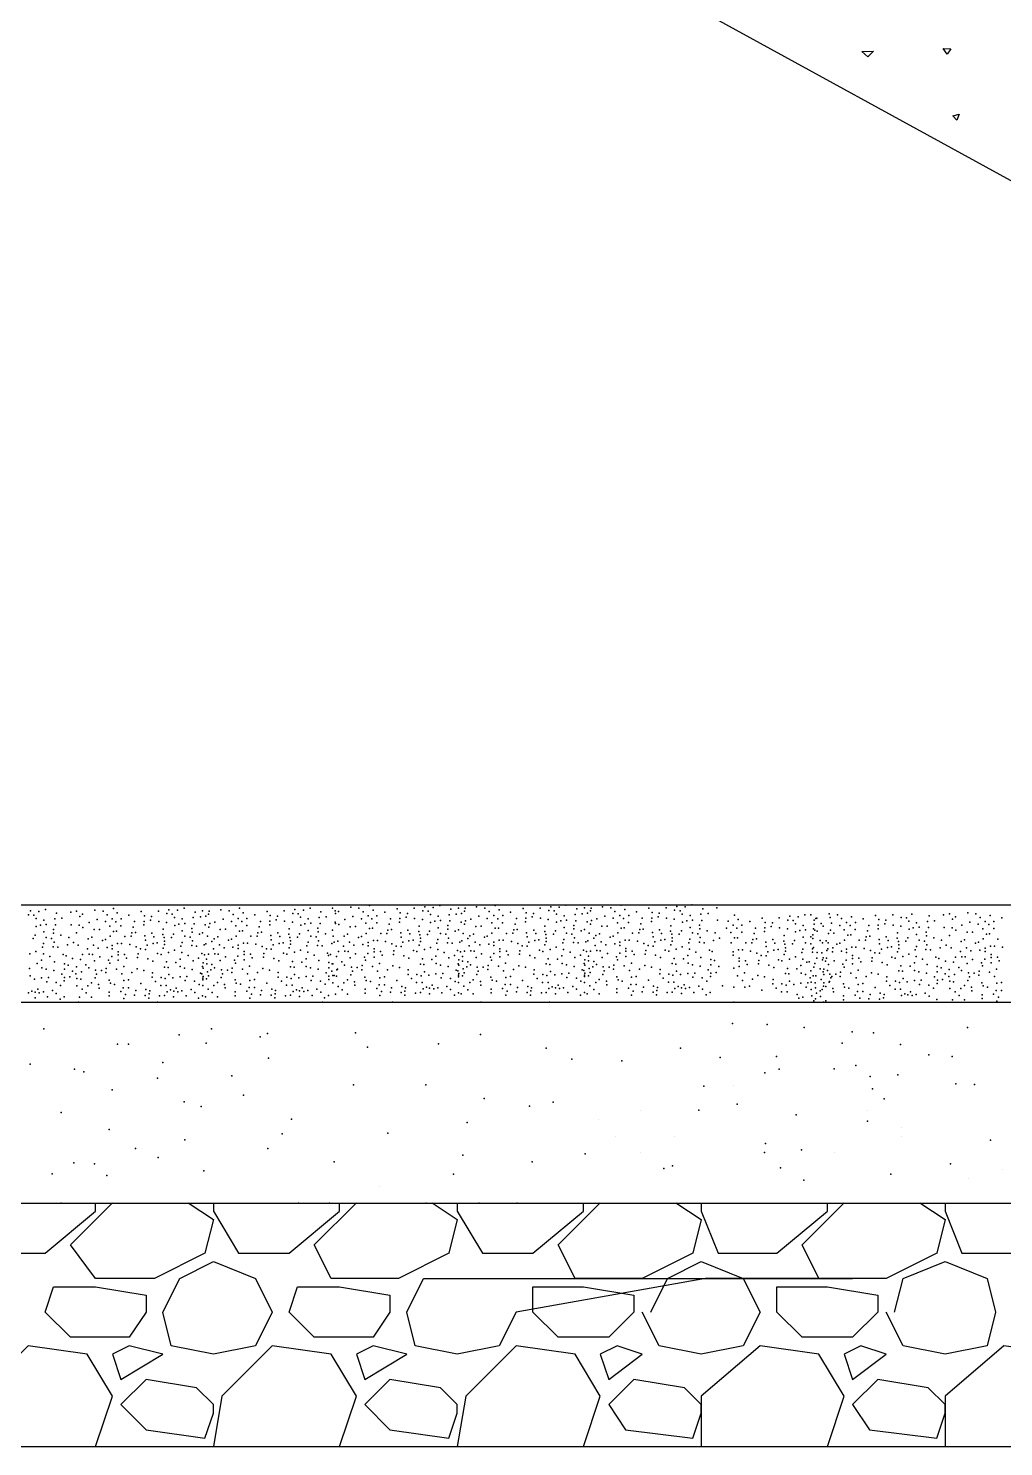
# Model space of a CAD drawing. Header units: inches. Extents: x 140261 to 278399, y 61833 to 125561.
# Drawn here: x 141363.8 to 141403.9, y 63414.9 to 63473.2 of the extents above; entities that cross this region are included whole.
import ezdxf

# ---------------------------------------------------------------- set-up
doc = ezdxf.new("R2010")
doc.units = ezdxf.units.IN
doc.layers.add('PDF_0', color=7, linetype='Continuous')

msp = doc.modelspace()

# ---------------------------------------------------------------- linework, layer by layer
for p, q in [((141344.801, 63499.531), (141458.432, 63437.195)), ((141398.037, 63472.261), (141398.524, 63472.284)), ((141398.524, 63472.284), (141398.28, 63472.048)), ((141401.382, 63472.387), (141401.702, 63472.379)), ((141401.542, 63472.159), (141401.382, 63472.387)), ((141401.702, 63472.379), (141401.542, 63472.159)), ((141398.28, 63472.048), (141398.037, 63472.261)), ((141401.784, 63469.629), (141402.035, 63469.697)), ((141401.936, 63469.438), (141401.784, 63469.629)), ((141402.035, 63469.697), (141401.936, 63469.438)), ((141338.56, 63437.195), (141582.604, 63437.195)), ((141338.56, 63437.195), (141582.604, 63437.195)), ((141338.56, 63433.195), (141458.582, 63433.195)), ((141338.56, 63424.93), (141458.582, 63424.93)), ((141338.56, 63414.93), (141458.582, 63414.93))]:
    msp.add_line(p, q)
for p in [(141363.793, 63436.789), (141363.875, 63436.945), (141364.013, 63436.771), (141364.223, 63436.927), (141364.498, 63437.009), (141364.946, 63436.853), (141365.532, 63436.89), (141365.532, 63436.89), (141365.775, 63436.935), (141365.903, 63436.716), (141366.022, 63436.808), (141366.523, 63436.981), (141366.861, 63436.935), (141366.861, 63436.935), (141367.033, 63436.79), (141367.033, 63436.79), (141367.29, 63437.045), (141367.445, 63436.862), (141367.92, 63436.771), (141368.43, 63436.917), (141368.43, 63436.917), (141368.558, 63436.744), (141368.558, 63436.744), (141368.854, 63436.717), (141369.133, 63436.935), (141369.486, 63436.836), (141369.568, 63436.991), (141369.705, 63436.818), (141369.916, 63436.973), (141370.19, 63437.055), (141370.639, 63436.9), (141370.949, 63436.945), (141371.077, 63436.726), (141371.196, 63436.817), (141371.224, 63436.937), (141371.224, 63436.937), (141371.698, 63436.99), (141372.035, 63436.945), (141372.035, 63436.945), (141372.207, 63436.8), (141372.207, 63436.8), (141372.464, 63437.054), (141372.619, 63436.872), (141373.094, 63436.78), (141373.605, 63436.926), (141373.605, 63436.926), (141373.732, 63436.753), (141373.732, 63436.753), (141374.028, 63436.726), (141374.307, 63436.945), (141374.66, 63436.845), (141374.742, 63437.001), (141374.88, 63436.827), (141375.09, 63436.982), (141375.365, 63437.065), (141375.813, 63436.909), (141376.033, 63436.708), (141376.288, 63437.054), (141376.399, 63436.946), (141376.399, 63436.946), (141376.416, 63436.835), (141376.535, 63436.927), (141377.037, 63437.1), (141377.128, 63436.717), (141377.374, 63437.054), (141377.374, 63437.054), (141377.546, 63436.909), (141377.546, 63436.909), (141377.748, 63436.745), (141377.803, 63437.164), (141377.958, 63436.981), (141378.113, 63436.744), (141378.113, 63436.744), (141378.433, 63436.89), (141378.944, 63437.036), (141378.944, 63437.036), (141379.071, 63436.863), (141379.071, 63436.863), (141379.367, 63436.836), (141379.646, 63437.054), (141379.999, 63436.955), (141380.081, 63437.111), (141380.219, 63436.937), (141380.312, 63436.799), (141380.312, 63436.799), (141380.312, 63436.799), (141380.429, 63437.092), (141380.63, 63436.736), (141380.704, 63437.175), (141381.079, 63436.791), (141381.152, 63437.019), (141381.371, 63436.818), (141381.463, 63437.064), (141381.59, 63436.845), (141381.709, 63436.936), (141381.738, 63437.056), (141381.738, 63437.056), (141382.211, 63437.109), (141382.302, 63436.726), (141382.548, 63437.064), (141382.548, 63437.064), (141382.72, 63436.919), (141382.72, 63436.919), (141382.922, 63436.754), (141382.977, 63437.173), (141383.132, 63436.991), (141383.288, 63436.754), (141383.288, 63436.754), (141383.607, 63436.899), (141384.118, 63437.045), (141384.118, 63437.045), (141384.246, 63436.872), (141384.246, 63436.872), (141384.542, 63436.845), (141384.82, 63437.064), (141385.173, 63436.964), (141385.255, 63437.12), (141385.393, 63436.946), (141385.487, 63436.808), (141385.487, 63436.808), (141385.487, 63436.808), (141385.603, 63437.102), (141385.805, 63436.745), (141385.878, 63437.184), (141386.253, 63436.8), (141386.326, 63437.028), (141386.546, 63436.827), (141386.637, 63437.073), (141386.764, 63436.854), (141386.883, 63436.945), (141386.912, 63437.065), (141386.912, 63437.065), (141387.385, 63437.118), (141387.476, 63436.735), (141387.722, 63437.073), (141387.722, 63437.073), (141387.895, 63436.928), (141387.895, 63436.928), (141388.096, 63436.763), (141388.151, 63437.182), (141388.306, 63437), (141388.462, 63436.763), (141388.462, 63436.763), (141388.781, 63436.909), (141389.292, 63437.055), (141389.292, 63437.055), (141389.42, 63436.881), (141389.42, 63436.881), (141389.666, 63436.708), (141389.716, 63436.855), (141389.995, 63437.073), (141390.347, 63436.974), (141390.43, 63437.129), (141390.567, 63436.955), (141390.661, 63436.818), (141390.661, 63436.818), (141390.661, 63436.818), (141390.777, 63437.111), (141390.979, 63436.754), (141391.052, 63437.193), (141391.427, 63436.809), (141391.5, 63437.038), (141391.72, 63436.836), (141392.086, 63437.074), (141392.086, 63437.074), (141392.801, 63436.778), (141395.079, 63436.725), (141395.427, 63436.707), (141395.701, 63436.789), (141395.948, 63436.779), (141396.696, 63436.824), (141397.034, 63436.779), (141397.034, 63436.779), (141398.603, 63436.761), (141398.603, 63436.761), (141399.306, 63436.779), (141400.088, 63436.817), (141400.811, 63436.744), (141401.397, 63436.78), (141401.397, 63436.78), (141401.641, 63436.825), (141402.389, 63436.871), (141402.726, 63436.825), (141402.726, 63436.825), (141403.31, 63436.752), (141364.106, 63436.633), (141364.106, 63436.633), (141364.106, 63436.633), (141364.113, 63436.305), (141364.287, 63436.36), (141364.424, 63436.57), (141364.525, 63436.387), (141364.818, 63436.177), (141364.873, 63436.625), (141364.909, 63436.369), (141365.166, 63436.652), (141365.55, 63436.378), (141365.885, 63436.361), (141366.031, 63436.27), (141366.284, 63436.477), (141366.284, 63436.477), (141366.496, 63436.178), (141366.615, 63436.598), (141366.715, 63436.187), (141366.96, 63436.507), (141367.144, 63436.324), (141367.144, 63436.324), (141367.234, 63436.626), (141367.39, 63436.497), (141367.591, 63436.333), (141367.591, 63436.333), (141367.6, 63436.625), (141367.6, 63436.625), (141368.102, 63436.279), (141368.157, 63436.507), (141368.534, 63436.37), (141368.543, 63436.516), (141368.805, 63436.57), (141369.147, 63436.516), (141369.33, 63436.196), (141369.467, 63436.47), (141369.799, 63436.68), (141369.799, 63436.68), (141369.799, 63436.68), (141369.806, 63436.351), (141369.98, 63436.406), (141370.117, 63436.617), (141370.117, 63436.132), (141370.218, 63436.434), (141370.511, 63436.223), (141370.566, 63436.671), (141370.602, 63436.415), (141370.858, 63436.699), (141371.059, 63436.37), (141371.205, 63436.279), (141371.243, 63436.424), (141371.458, 63436.486), (141371.458, 63436.486), (141371.67, 63436.188), (141371.789, 63436.607), (141371.889, 63436.197), (141372.134, 63436.516), (141372.318, 63436.334), (141372.318, 63436.334), (141372.409, 63436.635), (141372.564, 63436.507), (141372.765, 63436.343), (141372.765, 63436.343), (141372.774, 63436.634), (141372.774, 63436.634), (141373.276, 63436.288), (141373.331, 63436.516), (141373.708, 63436.379), (141373.717, 63436.525), (141373.979, 63436.58), (141374.321, 63436.525), (141374.504, 63436.205), (141374.642, 63436.479), (141374.973, 63436.689), (141374.973, 63436.689), (141374.973, 63436.689), (141374.98, 63436.361), (141375.154, 63436.415), (141375.291, 63436.626), (141375.291, 63436.141), (141375.392, 63436.443), (141375.685, 63436.233), (141375.74, 63436.681), (141375.776, 63436.425), (141376.288, 63436.161), (141376.398, 63436.48), (141376.417, 63436.434), (141376.544, 63436.389), (141376.797, 63436.596), (141376.797, 63436.596), (141377.009, 63436.298), (141377.228, 63436.307), (141377.473, 63436.626), (141377.657, 63436.443), (141377.657, 63436.443), (141377.803, 63436.224), (141377.903, 63436.617), (141377.931, 63436.233), (141377.931, 63436.233), (141378.104, 63436.453), (141378.104, 63436.453), (141378.562, 63436.159), (141378.615, 63436.398), (141378.67, 63436.626), (141378.706, 63436.179), (141379.047, 63436.489), (141379.056, 63436.635), (141379.318, 63436.69), (141379.382, 63436.152), (141379.66, 63436.635), (141379.843, 63436.315), (141379.981, 63436.589), (141380.319, 63436.47), (141380.493, 63436.525), (141380.63, 63436.251), (141380.731, 63436.553), (141381.024, 63436.342), (141381.033, 63436.196), (141381.115, 63436.534), (141381.463, 63436.17), (141381.572, 63436.489), (141381.718, 63436.398), (141381.756, 63436.544), (141381.971, 63436.605), (141381.971, 63436.605), (141382.183, 63436.307), (141382.402, 63436.316), (141382.647, 63436.635), (141382.831, 63436.453), (141382.831, 63436.453), (141382.977, 63436.233), (141383.078, 63436.626), (141383.105, 63436.242), (141383.105, 63436.242), (141383.278, 63436.462), (141383.278, 63436.462), (141383.736, 63436.169), (141383.789, 63436.407), (141383.844, 63436.635), (141383.881, 63436.188), (141384.221, 63436.498), (141384.23, 63436.644), (141384.492, 63436.699), (141384.556, 63436.161), (141384.834, 63436.644), (141385.018, 63436.324), (141385.155, 63436.599), (141385.493, 63436.48), (141385.667, 63436.535), (141385.805, 63436.26), (141385.905, 63436.562), (141386.198, 63436.352), (141386.207, 63436.205), (141386.29, 63436.544), (141386.637, 63436.179), (141386.746, 63436.498), (141386.892, 63436.407), (141386.93, 63436.553), (141387.145, 63436.615), (141387.145, 63436.615), (141387.357, 63436.316), (141387.577, 63436.325), (141387.821, 63436.644), (141388.005, 63436.462), (141388.005, 63436.462), (141388.151, 63436.242), (141388.252, 63436.635), (141388.279, 63436.251), (141388.279, 63436.251), (141388.453, 63436.471), (141388.453, 63436.471), (141388.91, 63436.178), (141388.963, 63436.416), (141389.018, 63436.644), (141389.055, 63436.197), (141389.396, 63436.507), (141389.405, 63436.654), (141389.73, 63436.17), (141390.009, 63436.654), (141390.192, 63436.333), (141390.329, 63436.608), (141390.622, 63436.132), (141390.668, 63436.489), (141390.841, 63436.544), (141390.979, 63436.269), (141391.079, 63436.571), (141391.372, 63436.361), (141391.381, 63436.215), (141391.464, 63436.553), (141391.683, 63436.132), (141392.104, 63436.562), (141392.471, 63436.241), (141392.544, 63436.524), (141392.544, 63436.524), (141392.745, 63436.359), (141392.901, 63436.231), (141392.956, 63436.596), (141393.111, 63436.359), (141393.111, 63436.359), (141393.43, 63436.505), (141393.668, 63436.24), (141393.941, 63436.651), (141393.941, 63436.651), (141394.054, 63436.25), (141394.069, 63436.477), (141394.069, 63436.477), (141394.315, 63436.304), (141394.365, 63436.451), (141394.644, 63436.669), (141394.658, 63436.25), (141394.978, 63436.204), (141394.997, 63436.57), (141395.216, 63436.551), (141395.31, 63436.414), (141395.31, 63436.414), (141395.31, 63436.414), (141395.491, 63436.14), (141395.628, 63436.35), (141395.729, 63436.167), (141396.057, 63436.204), (141396.075, 63436.56), (141396.076, 63436.405), (141396.113, 63436.149), (141396.15, 63436.634), (141396.194, 63436.651), (141396.369, 63436.433), (141396.456, 63436.321), (141396.456, 63436.321), (141396.735, 63436.67), (141396.735, 63436.67), (141396.754, 63436.158), (141396.787, 63436.441), (141397.133, 63436.35), (141397.206, 63436.634), (141397.206, 63436.634), (141397.316, 63436.168), (141397.316, 63436.168), (141397.407, 63436.469), (141397.563, 63436.341), (141397.618, 63436.706), (141397.764, 63436.177), (141397.764, 63436.177), (141397.773, 63436.469), (141397.773, 63436.469), (141398.092, 63436.615), (141398.329, 63436.35), (141398.707, 63436.213), (141398.716, 63436.36), (141398.731, 63436.587), (141398.731, 63436.587), (141398.977, 63436.414), (141399.027, 63436.561), (141399.32, 63436.36), (141399.64, 63436.314), (141399.658, 63436.68), (141399.878, 63436.661), (141399.972, 63436.524), (141399.972, 63436.524), (141399.972, 63436.524), (141399.979, 63436.195), (141400.152, 63436.25), (141400.29, 63436.46), (141400.39, 63436.277), (141400.738, 63436.515), (141400.775, 63436.259), (141401.031, 63436.542), (141401.415, 63436.268), (141401.75, 63436.251), (141401.768, 63436.607), (141401.887, 63436.698), (141401.896, 63436.16), (141402.149, 63436.367), (141402.149, 63436.367), (141402.48, 63436.488), (141402.825, 63436.397), (141402.899, 63436.68), (141402.899, 63436.68), (141403.009, 63436.214), (141403.009, 63436.214), (141403.1, 63436.516), (141403.256, 63436.388), (141403.456, 63436.224), (141403.456, 63436.224), (141403.466, 63436.515), (141403.466, 63436.515), (141403.785, 63436.661), (141363.985, 63435.811), (141364.067, 63435.948), (141364.415, 63435.601), (141364.424, 63436.085), (141364.525, 63435.857), (141364.744, 63435.819), (141364.744, 63435.819), (141364.827, 63436.03), (141364.845, 63435.665), (141365.129, 63435.948), (141365.394, 63435.546), (141365.394, 63435.546), (141365.453, 63435.856), (141365.641, 63435.646), (141365.775, 63436.042), (141366.25, 63435.795), (141366.25, 63435.795), (141366.25, 63435.795), (141366.396, 63435.868), (141366.842, 63435.733), (141366.842, 63435.733), (141366.842, 63435.733), (141366.961, 63435.777), (141367.153, 63435.905), (141367.153, 63435.905), (141367.289, 63436.104), (141367.418, 63436.114), (141367.418, 63436.114), (141367.454, 63435.613), (141367.454, 63435.613), (141367.618, 63435.613), (141367.755, 63435.896), (141367.957, 63435.565), (141368.012, 63435.903), (141368.012, 63435.903), (141368.049, 63436.04), (141368.193, 63436.06), (141368.576, 63435.923), (141368.576, 63435.923), (141368.576, 63435.923), (141368.598, 63435.748), (141368.868, 63436.032), (141368.918, 63435.601), (141368.918, 63435.601), (141368.951, 63435.887), (141368.951, 63435.887), (141368.951, 63435.887), (141369.083, 63435.629), (141369.321, 63435.976), (141369.367, 63435.848), (141369.385, 63435.702), (141369.385, 63435.565), (141369.678, 63435.857), (141369.76, 63435.995), (141370.108, 63435.647), (141370.218, 63435.903), (141370.436, 63435.866), (141370.436, 63435.866), (141370.52, 63436.077), (141370.538, 63435.711), (141370.822, 63435.995), (141370.949, 63436.051), (141371.013, 63435.549), (141371.087, 63435.592), (141371.087, 63435.592), (141371.146, 63435.903), (141371.334, 63435.693), (141371.424, 63435.805), (141371.424, 63435.805), (141371.424, 63435.805), (141371.57, 63435.878), (141371.643, 63435.549), (141371.643, 63435.549), (141372.016, 63435.742), (141372.016, 63435.742), (141372.016, 63435.742), (141372.135, 63435.786), (141372.327, 63435.914), (141372.327, 63435.914), (141372.464, 63436.114), (141372.592, 63436.123), (141372.592, 63436.123), (141372.628, 63435.622), (141372.628, 63435.622), (141372.792, 63435.622), (141372.93, 63435.905), (141373.132, 63435.574), (141373.187, 63435.912), (141373.187, 63435.912), (141373.223, 63436.05), (141373.367, 63436.069), (141373.751, 63435.932), (141373.751, 63435.932), (141373.751, 63435.932), (141373.772, 63435.757), (141373.845, 63435.547), (141374.043, 63436.042), (141374.093, 63435.611), (141374.093, 63435.611), (141374.125, 63435.896), (141374.125, 63435.896), (141374.125, 63435.896), (141374.257, 63435.638), (141374.495, 63435.986), (141374.541, 63435.858), (141374.559, 63435.711), (141374.559, 63435.574), (141374.852, 63435.867), (141374.934, 63436.004), (141375.282, 63435.656), (141375.392, 63435.912), (141375.611, 63435.875), (141375.611, 63435.875), (141375.694, 63436.086), (141375.712, 63435.72), (141375.996, 63436.004), (141376.261, 63435.602), (141376.261, 63435.602), (141376.32, 63435.912), (141376.352, 63435.659), (141376.508, 63435.702), (141376.763, 63435.915), (141376.763, 63435.915), (141376.763, 63435.915), (141376.909, 63435.988), (141376.982, 63435.659), (141376.982, 63435.659), (141377.355, 63435.852), (141377.355, 63435.852), (141377.355, 63435.852), (141377.474, 63435.896), (141377.538, 63435.568), (141377.666, 63436.024), (141377.666, 63436.024), (141377.748, 63435.65), (141377.967, 63435.732), (141377.967, 63435.732), (141378.131, 63435.732), (141378.269, 63436.015), (141378.471, 63435.684), (141378.526, 63436.022), (141378.526, 63436.022), (141378.732, 63435.592), (141378.732, 63435.592), (141378.732, 63435.592), (141379.09, 63436.042), (141379.09, 63436.042), (141379.09, 63436.042), (141379.111, 63435.867), (141379.184, 63435.656), (141379.431, 63435.721), (141379.431, 63435.721), (141379.464, 63436.006), (141379.464, 63436.006), (141379.464, 63436.006), (141379.596, 63435.748), (141379.834, 63436.095), (141379.88, 63435.967), (141379.898, 63435.821), (141379.898, 63435.684), (141380.191, 63435.977), (141380.273, 63436.114), (141380.575, 63435.62), (141380.621, 63435.766), (141380.731, 63436.022), (141380.95, 63435.985), (141380.95, 63435.985), (141381.015, 63435.638), (141381.051, 63435.83), (141381.207, 63435.62), (141381.335, 63436.114), (141381.526, 63435.669), (141381.6, 63435.711), (141381.6, 63435.711), (141381.659, 63436.022), (141381.847, 63435.812), (141381.937, 63435.924), (141381.937, 63435.924), (141381.937, 63435.924), (141382.083, 63435.997), (141382.156, 63435.669), (141382.156, 63435.669), (141382.345, 63435.547), (141382.529, 63435.861), (141382.529, 63435.861), (141382.529, 63435.861), (141382.649, 63435.906), (141382.713, 63435.577), (141382.84, 63436.033), (141382.84, 63436.033), (141382.923, 63435.659), (141383.141, 63435.741), (141383.141, 63435.741), (141383.306, 63435.741), (141383.443, 63436.024), (141383.645, 63435.693), (141383.7, 63436.032), (141383.7, 63436.032), (141383.906, 63435.601), (141383.906, 63435.601), (141383.906, 63435.601), (141384.264, 63436.051), (141384.264, 63436.051), (141384.264, 63436.051), (141384.285, 63435.876), (141384.359, 63435.666), (141384.606, 63435.73), (141384.606, 63435.73), (141384.638, 63436.015), (141384.638, 63436.015), (141384.638, 63436.015), (141384.77, 63435.757), (141385.008, 63436.105), (141385.018, 63435.547), (141385.054, 63435.977), (141385.072, 63435.83), (141385.072, 63435.693), (141385.365, 63435.986), (141385.448, 63436.123), (141385.75, 63435.629), (141385.795, 63435.776), (141385.905, 63436.032), (141386.124, 63435.994), (141386.124, 63435.994), (141386.189, 63435.647), (141386.225, 63435.84), (141386.381, 63435.629), (141386.509, 63436.123), (141386.7, 63435.678), (141386.775, 63435.721), (141386.775, 63435.721), (141386.833, 63436.031), (141387.022, 63435.821), (141387.111, 63435.933), (141387.111, 63435.933), (141387.111, 63435.933), (141387.257, 63436.006), (141387.33, 63435.678), (141387.33, 63435.678), (141387.519, 63435.556), (141387.703, 63435.871), (141387.703, 63435.871), (141387.703, 63435.871), (141387.823, 63435.915), (141387.887, 63435.587), (141388.014, 63436.042), (141388.014, 63436.042), (141388.097, 63435.669), (141388.316, 63435.751), (141388.316, 63435.751), (141388.48, 63435.751), (141388.617, 63436.033), (141388.819, 63435.702), (141388.874, 63436.041), (141388.874, 63436.041), (141389.08, 63435.61), (141389.08, 63435.61), (141389.08, 63435.61), (141389.438, 63436.061), (141389.438, 63436.061), (141389.438, 63436.061), (141389.459, 63435.885), (141389.533, 63435.675), (141389.78, 63435.739), (141389.78, 63435.739), (141389.812, 63436.024), (141389.812, 63436.024), (141389.812, 63436.024), (141389.945, 63435.767), (141390.182, 63436.114), (141390.192, 63435.556), (141390.228, 63435.986), (141390.247, 63435.84), (141390.247, 63435.702), (141390.539, 63435.995), (141390.924, 63435.638), (141390.969, 63435.785), (141391.079, 63436.041), (141391.298, 63436.003), (141391.298, 63436.003), (141391.363, 63435.657), (141391.4, 63435.849), (141391.555, 63435.638), (141391.949, 63435.73), (141391.949, 63435.73), (141392.007, 63436.041), (141392.196, 63435.83), (141392.655, 63436.058), (141392.655, 63436.058), (141392.664, 63435.639), (141392.664, 63435.639), (141392.8, 63435.838), (141392.928, 63435.847), (141392.928, 63435.847), (141393.102, 63436.067), (141393.102, 63436.067), (141393.266, 63435.63), (141393.523, 63435.637), (141393.523, 63435.637), (141393.56, 63435.774), (141393.613, 63436.012), (141393.704, 63435.794), (141394.045, 63436.103), (141394.087, 63435.657), (141394.087, 63435.657), (141394.087, 63435.657), (141394.379, 63435.766), (141394.461, 63435.62), (141394.461, 63435.62), (141394.461, 63435.62), (141394.832, 63435.71), (141394.841, 63435.93), (141394.877, 63435.582), (141395.189, 63435.591), (141395.271, 63435.728), (141395.317, 63436.085), (141395.628, 63435.866), (141395.729, 63435.637), (141395.947, 63435.599), (141395.947, 63435.599), (141395.948, 63435.885), (141396.022, 63435.957), (141396.031, 63435.811), (141396.203, 63436.113), (141396.333, 63435.728), (141396.422, 63435.639), (141396.422, 63435.639), (141396.422, 63435.639), (141396.568, 63435.712), (141396.657, 63435.637), (141396.669, 63436.022), (141396.888, 63436.031), (141397.014, 63435.577), (141397.014, 63435.577), (141397.014, 63435.577), (141397.134, 63435.621), (141397.326, 63435.748), (141397.326, 63435.748), (141397.462, 63435.948), (141397.59, 63435.957), (141397.59, 63435.957), (141397.928, 63435.739), (141398.185, 63435.747), (141398.185, 63435.747), (141398.221, 63435.884), (141398.275, 63436.122), (141398.366, 63435.903), (141398.749, 63435.767), (141398.749, 63435.767), (141398.749, 63435.767), (141398.771, 63435.591), (141399.041, 63435.876), (141399.123, 63435.73), (141399.123, 63435.73), (141399.123, 63435.73), (141399.493, 63435.82), (141399.503, 63436.039), (141399.539, 63435.692), (141399.558, 63435.546), (141399.851, 63435.701), (141399.933, 63435.838), (141400.29, 63435.975), (141400.39, 63435.747), (141400.609, 63435.709), (141400.609, 63435.709), (141400.683, 63436.067), (141400.692, 63435.921), (141400.711, 63435.555), (141400.994, 63435.838), (141401.318, 63435.747), (141401.641, 63435.932), (141402.115, 63435.686), (141402.115, 63435.686), (141402.115, 63435.686), (141402.261, 63435.759), (141402.361, 63436.069), (141402.58, 63436.078), (141402.707, 63435.623), (141402.707, 63435.623), (141402.707, 63435.623), (141402.827, 63435.667), (141403.018, 63435.795), (141403.018, 63435.795), (141403.155, 63435.995), (141403.283, 63436.004), (141403.283, 63436.004), (141403.621, 63435.786), (141363.857, 63435.189), (141364.104, 63435.281), (141364.104, 63435.281), (141364.369, 63435.454), (141364.406, 63435.189), (141364.669, 63435.073), (141364.809, 63435.473), (141365.001, 63435.454), (141365.219, 63435.152), (141365.339, 63435.098), (141365.611, 63434.993), (141365.839, 63435.54), (141366.022, 63435.157), (141366.222, 63435.385), (141366.284, 63435.175), (141366.284, 63435.175), (141366.42, 63435.162), (141366.469, 63435.54), (141366.469, 63435.54), (141366.658, 63435.419), (141366.724, 63435.057), (141366.724, 63435.057), (141367.025, 63435.449), (141367.226, 63435.075), (141367.235, 63435.531), (141367.235, 63435.394), (141367.481, 63435.267), (141367.481, 63435.148), (141367.746, 63435.157), (141367.819, 63435.011), (141368.219, 63435.473), (141368.219, 63435.473), (141368.219, 63435.473), (141368.278, 63435.034), (141368.296, 63435.181), (141368.397, 63435.382), (141368.598, 63435.364), (141368.671, 63435.537), (141368.704, 63434.984), (141368.704, 63434.984), (141369.101, 63435.199), (141369.242, 63435.157), (141369.242, 63435.157), (141369.242, 63435.157), (141369.33, 63435.419), (141369.55, 63435.236), (141369.797, 63435.327), (141369.797, 63435.327), (141370.026, 63434.97), (141370.062, 63435.501), (141370.099, 63435.236), (141370.362, 63435.12), (141370.501, 63435.519), (141370.694, 63435.501), (141370.785, 63435.002), (141370.912, 63435.198), (141371.032, 63435.144), (141371.196, 63435.166), (141371.396, 63435.394), (141371.458, 63435.184), (141371.458, 63435.184), (141371.594, 63435.172), (141371.832, 63435.428), (141371.898, 63435.066), (141371.898, 63435.066), (141372.199, 63435.458), (141372.4, 63435.084), (141372.409, 63435.54), (141372.409, 63435.403), (141372.656, 63435.276), (141372.656, 63435.157), (141372.92, 63435.166), (141372.993, 63435.021), (141373.393, 63435.482), (141373.393, 63435.482), (141373.393, 63435.482), (141373.452, 63435.044), (141373.47, 63435.19), (141373.571, 63435.391), (141373.772, 63435.373), (141373.878, 63434.993), (141373.878, 63434.993), (141374.275, 63435.208), (141374.416, 63435.166), (141374.416, 63435.166), (141374.416, 63435.166), (141374.504, 63435.428), (141374.724, 63435.245), (141374.971, 63435.336), (141374.971, 63435.336), (141375.2, 63434.98), (141375.236, 63435.51), (141375.273, 63435.245), (141375.536, 63435.129), (141375.676, 63435.528), (141375.868, 63435.51), (141376.086, 63435.208), (141376.124, 63435.112), (141376.206, 63435.153), (141376.452, 63435.067), (141376.535, 63435.276), (141376.735, 63435.504), (141376.797, 63435.294), (141376.797, 63435.294), (141376.933, 63435.282), (141377.016, 63435.016), (141377.171, 63435.538), (141377.237, 63435.176), (141377.237, 63435.176), (141377.602, 63435.039), (141377.739, 63435.194), (141377.748, 63435.513), (141377.995, 63435.386), (141377.995, 63435.267), (141377.995, 63435.048), (141378.259, 63435.276), (141378.332, 63435.13), (141378.791, 63435.154), (141378.809, 63435.3), (141378.91, 63435.501), (141379.111, 63435.483), (141379.217, 63435.103), (141379.217, 63435.103), (141379.422, 63435.007), (141379.614, 63435.318), (141379.755, 63435.276), (141379.755, 63435.276), (141379.755, 63435.276), (141379.843, 63435.538), (141379.981, 63434.971), (141380.063, 63435.355), (141380.31, 63435.446), (141380.31, 63435.446), (141380.539, 63435.09), (141380.612, 63435.355), (141380.875, 63435.239), (141381.07, 63435.016), (141381.07, 63435.016), (141381.298, 63435.121), (141381.425, 63435.317), (141381.545, 63435.263), (141381.627, 63435.076), (141381.709, 63435.286), (141381.91, 63435.514), (141381.971, 63435.303), (141381.971, 63435.303), (141382.107, 63435.291), (141382.19, 63435.026), (141382.411, 63435.185), (141382.411, 63435.185), (141382.776, 63435.048), (141382.913, 63435.203), (141382.923, 63435.523), (141383.169, 63435.395), (141383.169, 63435.276), (141383.169, 63435.058), (141383.433, 63435.286), (141383.506, 63435.14), (141383.965, 63435.163), (141383.983, 63435.309), (141384.084, 63435.51), (141384.285, 63435.492), (141384.392, 63435.112), (141384.392, 63435.112), (141384.597, 63435.017), (141384.789, 63435.327), (141384.929, 63435.285), (141384.929, 63435.285), (141384.929, 63435.285), (141385.155, 63434.98), (141385.237, 63435.364), (141385.484, 63435.456), (141385.484, 63435.456), (141385.539, 63434.962), (141385.713, 63435.099), (141385.786, 63435.364), (141386.049, 63435.248), (141386.244, 63435.026), (141386.244, 63435.026), (141386.473, 63435.131), (141386.599, 63435.327), (141386.72, 63435.273), (141386.801, 63435.085), (141386.883, 63435.295), (141387.084, 63435.523), (141387.145, 63435.313), (141387.145, 63435.313), (141387.281, 63435.3), (141387.364, 63435.035), (141387.586, 63435.195), (141387.586, 63435.195), (141387.951, 63435.058), (141388.088, 63435.213), (141388.097, 63435.532), (141388.343, 63435.404), (141388.343, 63435.286), (141388.343, 63435.067), (141388.608, 63435.295), (141388.681, 63435.149), (141389.139, 63435.172), (141389.158, 63435.318), (141389.258, 63435.52), (141389.459, 63435.501), (141389.566, 63435.122), (141389.566, 63435.122), (141389.771, 63435.026), (141389.963, 63435.337), (141390.103, 63435.294), (141390.103, 63435.294), (141390.103, 63435.294), (141390.329, 63434.989), (141390.411, 63435.373), (141390.658, 63435.465), (141390.658, 63435.465), (141390.713, 63434.971), (141390.887, 63435.108), (141390.96, 63435.373), (141391.223, 63435.257), (141391.418, 63435.035), (141391.418, 63435.035), (141391.773, 63435.336), (141391.894, 63435.282), (141392.746, 63435.265), (141392.746, 63435.128), (141392.965, 63435.347), (141392.965, 63435.347), (141392.992, 63435), (141393.129, 63435.347), (141393.468, 63435.299), (141393.73, 63435.206), (141393.73, 63435.206), (141393.73, 63435.206), (141393.907, 63435.116), (141394.109, 63435.481), (141394.109, 63435.097), (141394.182, 63435.271), (141394.429, 63435.335), (141394.429, 63435.335), (141394.594, 63435.363), (141394.841, 63435.152), (141394.896, 63435.436), (141394.896, 63435.299), (141395.061, 63434.969), (141395.308, 63435.061), (141395.308, 63435.061), (141395.573, 63435.235), (141395.61, 63434.969), (141395.619, 63435.381), (141396.012, 63435.384), (141396.012, 63435.253), (141396.049, 63435.445), (141396.194, 63435.001), (141396.205, 63435.235), (141396.395, 63435.229), (141396.456, 63435.019), (141396.456, 63435.019), (141396.593, 63435.006), (141396.598, 63435.326), (141396.598, 63435.326), (141396.641, 63435.384), (141396.641, 63435.384), (141396.831, 63435.262), (141396.845, 63435.427), (141397.198, 63435.293), (141397.408, 63435.375), (141397.408, 63435.238), (141397.627, 63435.457), (141397.627, 63435.457), (141397.654, 63435.11), (141397.654, 63434.992), (141397.791, 63435.457), (141397.919, 63435.001), (141398.13, 63435.408), (141398.392, 63435.316), (141398.392, 63435.316), (141398.392, 63435.316), (141398.469, 63435.024), (141398.569, 63435.226), (141398.771, 63435.207), (141398.844, 63435.381), (141399.091, 63435.445), (141399.091, 63435.445), (141399.256, 63435.472), (141399.274, 63435.043), (141399.414, 63435), (141399.414, 63435), (141399.414, 63435), (141399.503, 63435.262), (141399.558, 63435.408), (141399.722, 63435.079), (141399.969, 63435.171), (141399.969, 63435.171), (141400.235, 63435.344), (141400.271, 63435.079), (141400.281, 63435.491), (141400.534, 63434.963), (141400.674, 63435.363), (141400.866, 63435.344), (141401.084, 63435.042), (141401.205, 63434.988), (141401.26, 63435.436), (141401.26, 63435.436), (141401.507, 63435.536), (141401.704, 63435.43), (141401.887, 63435.047), (141402.088, 63435.275), (141402.149, 63435.065), (141402.149, 63435.065), (141402.285, 63435.053), (141402.334, 63435.43), (141402.334, 63435.43), (141402.523, 63435.309), (141402.891, 63435.339), (141403.091, 63434.965), (141403.101, 63435.421), (141403.101, 63435.284), (141403.319, 63435.503), (141403.319, 63435.503), (141403.347, 63435.157), (141403.347, 63435.038), (141403.484, 63435.503), (141403.611, 63435.047), (141403.823, 63435.455), (141363.839, 63434.576), (141364.159, 63434.787), (141364.333, 63434.924), (141364.342, 63434.613), (141364.52, 63434.551), (141364.835, 63434.493), (141364.835, 63434.493), (141364.864, 63434.851), (141364.864, 63434.851), (141365.274, 63434.768), (141365.274, 63434.548), (141365.429, 63434.722), (141365.602, 63434.476), (141365.766, 63434.647), (141365.939, 63434.947), (141365.976, 63434.437), (141366.158, 63434.729), (141366.272, 63434.604), (141366.502, 63434.897), (141366.551, 63434.51), (141366.794, 63434.503), (141366.98, 63434.409), (141366.991, 63434.58), (141367.089, 63434.92), (141367.134, 63434.797), (141367.418, 63434.546), (141367.481, 63434.929), (141367.71, 63434.665), (141368.038, 63434.409), (141368.257, 63434.564), (141368.531, 63434.501), (141368.887, 63434.4), (141368.909, 63434.888), (141369.385, 63434.641), (141369.467, 63434.852), (141369.531, 63434.623), (141369.852, 63434.833), (141370.035, 63434.659), (141370.212, 63434.597), (141370.527, 63434.54), (141370.527, 63434.54), (141370.556, 63434.897), (141370.556, 63434.897), (141370.858, 63434.394), (141370.94, 63434.656), (141370.967, 63434.814), (141370.967, 63434.595), (141371.114, 63434.957), (141371.122, 63434.768), (141371.15, 63434.446), (141371.295, 63434.523), (141371.333, 63434.738), (141371.446, 63434.613), (141371.677, 63434.907), (141371.725, 63434.519), (141371.968, 63434.513), (141372.154, 63434.419), (141372.165, 63434.589), (141372.263, 63434.929), (141372.308, 63434.806), (141372.592, 63434.555), (141372.656, 63434.938), (141372.884, 63434.674), (141373.212, 63434.419), (141373.431, 63434.574), (141373.705, 63434.51), (141374.061, 63434.41), (141374.083, 63434.897), (141374.559, 63434.65), (141374.642, 63434.861), (141374.706, 63434.632), (141375.026, 63434.843), (141375.209, 63434.669), (141375.387, 63434.607), (141375.702, 63434.549), (141375.702, 63434.549), (141375.731, 63434.907), (141375.731, 63434.907), (141376.033, 63434.404), (141376.141, 63434.823), (141376.141, 63434.604), (141376.261, 63434.474), (141376.279, 63434.766), (141376.296, 63434.778), (141376.469, 63434.532), (141376.489, 63434.556), (141376.672, 63434.848), (141376.785, 63434.723), (141377.064, 63434.629), (141377.106, 63434.467), (141377.307, 63434.622), (141377.493, 63434.529), (141377.504, 63434.699), (141377.647, 63434.916), (141377.931, 63434.665), (141378.141, 63434.474), (141378.223, 63434.784), (141378.551, 63434.529), (141378.77, 63434.684), (141379.044, 63434.62), (141379.4, 63434.519), (141379.898, 63434.76), (141380.045, 63434.742), (141380.072, 63434.449), (141380.365, 63434.952), (141380.548, 63434.779), (141380.726, 63434.716), (141380.822, 63434.376), (141381.041, 63434.659), (141381.041, 63434.659), (141381.371, 63434.513), (141381.435, 63434.483), (141381.453, 63434.775), (141381.48, 63434.933), (141381.48, 63434.714), (141381.481, 63434.376), (141381.635, 63434.888), (141381.663, 63434.565), (141381.699, 63434.403), (141381.808, 63434.642), (141381.846, 63434.857), (141381.959, 63434.732), (141382.238, 63434.638), (141382.28, 63434.476), (141382.481, 63434.632), (141382.667, 63434.538), (141382.678, 63434.708), (141382.821, 63434.925), (141383.105, 63434.675), (141383.315, 63434.483), (141383.397, 63434.793), (141383.725, 63434.538), (141383.945, 63434.693), (141384.218, 63434.629), (141384.574, 63434.529), (141385.072, 63434.77), (141385.219, 63434.751), (141385.246, 63434.459), (141385.722, 63434.788), (141385.9, 63434.726), (141385.997, 63434.386), (141386.215, 63434.668), (141386.215, 63434.668), (141386.546, 63434.523), (141386.609, 63434.492), (141386.628, 63434.784), (141386.654, 63434.943), (141386.654, 63434.723), (141386.655, 63434.386), (141386.81, 63434.897), (141386.838, 63434.574), (141386.874, 63434.412), (141386.982, 63434.651), (141387.02, 63434.866), (141387.133, 63434.742), (141387.412, 63434.647), (141387.454, 63434.485), (141387.655, 63434.641), (141387.841, 63434.547), (141387.852, 63434.718), (141387.995, 63434.934), (141388.279, 63434.684), (141388.489, 63434.492), (141388.571, 63434.802), (141388.9, 63434.547), (141389.119, 63434.702), (141389.392, 63434.638), (141389.748, 63434.538), (141390.247, 63434.779), (141390.393, 63434.761), (141390.42, 63434.468), (141390.887, 63434.377), (141390.887, 63434.377), (141390.896, 63434.797), (141391.074, 63434.735), (141391.171, 63434.395), (141391.389, 63434.677), (141391.389, 63434.677), (141391.72, 63434.532), (141391.828, 63434.952), (141391.828, 63434.732), (141391.83, 63434.395), (141391.984, 63434.906), (141392.048, 63434.421), (141392.157, 63434.66), (141392.157, 63434.66), (141392.157, 63434.66), (141392.782, 63434.6), (141392.992, 63434.882), (141392.992, 63434.663), (141393.22, 63434.398), (141393.257, 63434.891), (141393.33, 63434.745), (141393.789, 63434.768), (141393.807, 63434.915), (141394.215, 63434.718), (141394.215, 63434.718), (141394.42, 63434.622), (141394.612, 63434.933), (141394.753, 63434.891), (141394.753, 63434.891), (141394.753, 63434.891), (141394.896, 63434.375), (141394.978, 63434.585), (141395.363, 63434.567), (141395.537, 63434.704), (141395.546, 63434.393), (141395.784, 63434.837), (141395.873, 63434.853), (141395.939, 63434.49), (141396.067, 63434.631), (141396.067, 63434.631), (141396.112, 63434.791), (141396.331, 63434.572), (141396.422, 63434.932), (141396.445, 63434.447), (141396.477, 63434.548), (141396.543, 63434.878), (141396.633, 63434.502), (141396.675, 63434.741), (141396.897, 63434.9), (141396.897, 63434.9), (141397.163, 63434.424), (141397.262, 63434.764), (141397.306, 63434.64), (141397.399, 63434.919), (141397.59, 63434.39), (141397.654, 63434.773), (141397.882, 63434.508), (141397.992, 63434.855), (141398.43, 63434.408), (141398.45, 63434.878), (141398.877, 63434.828), (141398.877, 63434.828), (141399.082, 63434.732), (141399.558, 63434.485), (141399.64, 63434.695), (141399.704, 63434.467), (141400.024, 63434.677), (141400.198, 63434.814), (141400.207, 63434.503), (141400.385, 63434.441), (141400.7, 63434.383), (141400.7, 63434.383), (141400.729, 63434.741), (141400.729, 63434.741), (141401.139, 63434.658), (141401.139, 63434.438), (141401.295, 63434.612), (141401.476, 63434.883), (141401.631, 63434.537), (141401.805, 63434.838), (141402.024, 63434.619), (141402.137, 63434.494), (141402.368, 63434.787), (141402.416, 63434.4), (141402.589, 63434.947), (141402.589, 63434.947), (141402.659, 63434.393), (141402.856, 63434.47), (141402.954, 63434.81), (141402.999, 63434.687), (141403.283, 63434.436), (141403.347, 63434.819), (141403.575, 63434.555), (141403.684, 63434.901), (141363.866, 63434.284), (141364.04, 63434.147), (141364.04, 63434.147), (141364.333, 63434.192), (141364.333, 63434.192), (141364.543, 63434.037), (141364.616, 63434.211), (141364.928, 63434.009), (141365.117, 63433.879), (141365.166, 63434.348), (141365.266, 63434.073), (141365.275, 63434.211), (141365.493, 63434.237), (141365.748, 63434.355), (141365.784, 63434.172), (141365.784, 63433.871), (141365.943, 63434.147), (141366.241, 63433.871), (141366.387, 63433.99), (141366.532, 63434.2), (141366.592, 63434.348), (141366.679, 63433.917), (141367.107, 63434.099), (141367.107, 63434.099), (141367.16, 63433.973), (141367.336, 63433.926), (141367.628, 63434.355), (141367.719, 63434.081), (141367.91, 63434.118), (141367.91, 63434.118), (141368.412, 63433.963), (141368.878, 63434.218), (141369.015, 63434.045), (141369.229, 63433.882), (141369.243, 63434.209), (141369.413, 63434.166), (141369.458, 63433.882), (141369.559, 63434.33), (141369.733, 63434.193), (141369.733, 63434.193), (141370.026, 63434.239), (141370.026, 63434.239), (141370.236, 63434.083), (141370.309, 63434.257), (141370.621, 63434.056), (141370.81, 63433.926), (141370.922, 63434.364), (141370.959, 63434.182), (141370.959, 63434.12), (141370.959, 63433.881), (141370.968, 63434.257), (141371.117, 63434.156), (141371.186, 63434.284), (141371.415, 63433.881), (141371.561, 63433.999), (141371.707, 63434.209), (141371.767, 63434.357), (141371.853, 63433.926), (141372.282, 63434.109), (141372.282, 63434.109), (141372.334, 63433.982), (141372.51, 63433.935), (141372.802, 63434.364), (141372.866, 63433.799), (141372.866, 63433.799), (141372.893, 63434.09), (141373.085, 63434.127), (141373.085, 63434.127), (141373.085, 63433.799), (141373.085, 63433.799), (141373.586, 63433.972), (141374.052, 63434.227), (141374.189, 63434.054), (141374.404, 63433.892), (141374.417, 63434.218), (141374.587, 63434.175), (141374.633, 63433.892), (141374.733, 63434.34), (141374.907, 63434.202), (141374.907, 63434.202), (141375.2, 63434.248), (141375.2, 63434.248), (141375.41, 63434.093), (141375.483, 63434.266), (141375.795, 63434.065), (141375.984, 63433.935), (141376.133, 63434.129), (141376.142, 63434.266), (141376.298, 63434.291), (141376.298, 63433.991), (141376.36, 63434.293), (141376.456, 63434.266), (141376.516, 63433.845), (141376.754, 63433.991), (141376.9, 63434.109), (141377.046, 63434.319), (141377.192, 63434.036), (141377.21, 63433.89), (141377.621, 63434.219), (141377.621, 63434.219), (141377.673, 63434.092), (141377.849, 63434.045), (141378.205, 63433.909), (141378.205, 63433.909), (141378.232, 63434.2), (141378.423, 63434.237), (141378.423, 63434.237), (141378.423, 63433.909), (141378.423, 63433.909), (141378.925, 63434.082), (141379.135, 63433.836), (141379.391, 63434.337), (141379.528, 63434.164), (141379.743, 63434.001), (141379.756, 63434.328), (141379.926, 63434.285), (141379.971, 63434.001), (141380.145, 63433.818), (141380.145, 63433.818), (141380.246, 63434.312), (141380.246, 63434.312), (141380.383, 63433.892), (141380.539, 63434.358), (141380.539, 63434.358), (141380.749, 63434.203), (141380.987, 63433.837), (141380.987, 63433.837), (141381.134, 63434.175), (141381.323, 63434.045), (141381.472, 63434.301), (141381.472, 63434.239), (141381.472, 63434), (141381.63, 63434.275), (141381.691, 63433.854), (141381.928, 63434), (141382.074, 63434.118), (141382.22, 63434.328), (141382.366, 63434.045), (141382.384, 63433.9), (141382.795, 63434.228), (141382.795, 63434.228), (141382.847, 63434.101), (141383.023, 63434.055), (141383.379, 63433.918), (141383.379, 63433.918), (141383.406, 63434.21), (141383.598, 63434.246), (141383.598, 63434.246), (141383.598, 63433.918), (141383.598, 63433.918), (141383.89, 63433.799), (141384.099, 63434.091), (141384.309, 63433.845), (141384.565, 63434.346), (141384.702, 63434.173), (141384.917, 63434.011), (141384.93, 63434.337), (141385.1, 63434.294), (141385.146, 63434.011), (141385.32, 63433.828), (141385.32, 63433.828), (141385.42, 63434.321), (141385.42, 63434.321), (141385.557, 63433.901), (141385.713, 63434.367), (141385.713, 63434.367), (141385.923, 63434.212), (141386.161, 63433.846), (141386.161, 63433.846), (141386.308, 63434.184), (141386.497, 63434.054), (141386.646, 63434.31), (141386.646, 63434.248), (141386.646, 63434.009), (141386.804, 63434.284), (141386.865, 63433.863), (141387.102, 63434.009), (141387.248, 63434.128), (141387.394, 63434.337), (141387.54, 63434.055), (141387.558, 63433.909), (141387.969, 63434.237), (141387.969, 63434.237), (141388.021, 63434.11), (141388.197, 63434.064), (141388.553, 63433.927), (141388.553, 63433.927), (141388.58, 63434.219), (141388.772, 63434.255), (141388.772, 63434.255), (141388.772, 63433.927), (141388.772, 63433.927), (141389.064, 63433.808), (141389.274, 63434.1), (141389.484, 63433.854), (141389.639, 63433.799), (141389.739, 63434.356), (141389.876, 63434.182), (141390.091, 63434.02), (141390.104, 63434.347), (141390.274, 63434.303), (141390.32, 63434.02), (141390.494, 63433.837), (141390.494, 63433.837), (141390.594, 63434.331), (141390.594, 63434.331), (141390.732, 63433.91), (141390.96, 63433.8), (141391.098, 63434.221), (141391.336, 63433.855), (141391.336, 63433.855), (141391.482, 63434.194), (141391.671, 63434.063), (141391.821, 63434.258), (141392.314, 63433.862), (141392.782, 63433.812), (141392.928, 63434.28), (141393.138, 63434.088), (141393.229, 63433.815), (141393.421, 63433.851), (141393.421, 63433.851), (141393.549, 63434.143), (141393.768, 63434.298), (141394.042, 63434.234), (141394.388, 63433.952), (141394.398, 63434.134), (141394.753, 63433.943), (141394.923, 63433.9), (141395.042, 63434.357), (141395.07, 63434.064), (141395.244, 63433.927), (141395.244, 63433.927), (141395.537, 63433.973), (141395.537, 63433.973), (141395.723, 63434.331), (141395.747, 63433.817), (141395.82, 63433.991), (141395.92, 63434.198), (141395.957, 63434.016), (141396.038, 63434.274), (141396.038, 63434.274), (141396.115, 63433.99), (141396.149, 63434.28), (141396.369, 63434.128), (141396.47, 63433.854), (141396.477, 63434.328), (141396.479, 63433.991), (141396.559, 63433.834), (141396.697, 63434.018), (141396.705, 63434.043), (141396.723, 63434.353), (141396.765, 63434.191), (141396.806, 63434.256), (141396.966, 63434.347), (141397.152, 63434.253), (141397.28, 63433.943), (141397.28, 63433.943), (141397.332, 63433.816), (141397.8, 63434.198), (141397.891, 63433.925), (141398.083, 63433.961), (141398.083, 63433.961), (141398.211, 63434.253), (141398.585, 63433.806), (141398.703, 63434.344), (141399.05, 63434.062), (141399.059, 63434.244), (141399.187, 63433.888), (141399.415, 63434.053), (141399.585, 63434.009), (141399.731, 63434.174), (141399.905, 63434.037), (141399.905, 63434.037), (141400.198, 63434.083), (141400.198, 63434.083), (141400.409, 63433.927), (141400.482, 63434.101), (141400.793, 63433.9), (141401.031, 63434.238), (141401.132, 63433.964), (141401.141, 63434.101), (141401.359, 63434.127), (141401.468, 63434.366), (141401.613, 63434.245), (141401.65, 63434.062), (141401.808, 63434.037), (141401.841, 63434.327), (141402.252, 63433.88), (141402.398, 63434.09), (141402.458, 63434.238), (141402.544, 63433.807), (141402.845, 63434.3), (141402.973, 63433.99), (141402.973, 63433.99), (141403.025, 63433.863), (141403.201, 63433.816), (141403.493, 63434.245), (141403.584, 63433.971), (141403.776, 63434.008), (141403.776, 63434.008), (141363.802, 63433.58), (141363.939, 63433.653), (141363.939, 63433.653), (141364.067, 63433.369), (141364.07, 63433.606), (141364.07, 63433.606), (141364.07, 63433.606), (141364.177, 63433.726), (141364.241, 63433.58), (141364.241, 63433.58), (141364.406, 63433.616), (141364.58, 63433.415), (141364.781, 63433.671), (141364.781, 63433.671), (141364.937, 63433.552), (141365.092, 63433.314), (141365.092, 63433.314), (141365.257, 63433.415), (141365.894, 63433.406), (141366.003, 63433.726), (141366.167, 63433.58), (141366.387, 63433.406), (141366.697, 63433.771), (141367.116, 63433.607), (141367.116, 63433.607), (141367.116, 63433.452), (141367.59, 63433.634), (141367.691, 63433.789), (141367.691, 63433.789), (141367.719, 63433.352), (141367.783, 63433.516), (141367.783, 63433.516), (141367.91, 63433.789), (141367.91, 63433.789), (141368.157, 63433.488), (141368.202, 63433.671), (141368.596, 63433.47), (141368.622, 63433.716), (141368.741, 63433.361), (141368.752, 63433.534), (141368.777, 63433.662), (141369.184, 63433.452), (141369.385, 63433.471), (141369.495, 63433.626), (141369.632, 63433.699), (141369.632, 63433.699), (141369.76, 63433.416), (141369.763, 63433.653), (141369.763, 63433.653), (141369.763, 63433.653), (141369.87, 63433.772), (141369.934, 63433.626), (141369.934, 63433.626), (141370.099, 63433.663), (141370.273, 63433.462), (141370.474, 63433.718), (141370.474, 63433.718), (141370.63, 63433.599), (141370.785, 63433.361), (141370.785, 63433.361), (141370.95, 63433.462), (141371.068, 63433.416), (141371.177, 63433.735), (141371.342, 63433.589), (141371.561, 63433.416), (141371.871, 63433.78), (141372.291, 63433.616), (141372.291, 63433.616), (141372.291, 63433.461), (141372.764, 63433.644), (141372.893, 63433.361), (141372.957, 63433.525), (141372.957, 63433.525), (141373.331, 63433.497), (141373.377, 63433.68), (141373.771, 63433.479), (141373.796, 63433.726), (141373.915, 63433.37), (141373.926, 63433.543), (141373.952, 63433.671), (141374.358, 63433.462), (141374.559, 63433.48), (141374.669, 63433.635), (141374.806, 63433.709), (141374.806, 63433.709), (141374.934, 63433.425), (141374.937, 63433.662), (141374.937, 63433.662), (141374.937, 63433.662), (141375.044, 63433.782), (141375.108, 63433.635), (141375.108, 63433.635), (141375.273, 63433.672), (141375.447, 63433.471), (141375.648, 63433.727), (141375.648, 63433.727), (141375.804, 63433.608), (141375.959, 63433.37), (141375.959, 63433.37), (141376.124, 63433.471), (141376.407, 63433.526), (141376.681, 63433.699), (141376.9, 63433.526), (141377.63, 63433.726), (141377.63, 63433.726), (141377.63, 63433.571), (141378.103, 63433.754), (141378.232, 63433.471), (141378.296, 63433.635), (141378.296, 63433.635), (141378.67, 63433.607), (141378.716, 63433.79), (141379.11, 63433.589), (141379.254, 63433.48), (141379.265, 63433.653), (141379.29, 63433.781), (141379.697, 63433.572), (141379.898, 63433.59), (141380.008, 63433.745), (141380.273, 63433.535), (141380.276, 63433.772), (141380.276, 63433.772), (141380.276, 63433.772), (141380.447, 63433.745), (141380.447, 63433.745), (141380.612, 63433.782), (141380.786, 63433.581), (141381.143, 63433.718), (141381.298, 63433.48), (141381.298, 63433.48), (141381.463, 63433.581), (141381.581, 63433.535), (141381.855, 63433.708), (141382.074, 63433.535), (141382.804, 63433.735), (141382.804, 63433.735), (141382.804, 63433.58), (141383.277, 63433.763), (141383.406, 63433.48), (141383.47, 63433.644), (141383.47, 63433.644), (141383.845, 63433.617), (141384.284, 63433.598), (141384.428, 63433.489), (141384.439, 63433.662), (141384.465, 63433.79), (141384.871, 63433.581), (141385.072, 63433.599), (141385.182, 63433.755), (141385.448, 63433.544), (141385.45, 63433.781), (141385.45, 63433.781), (141385.45, 63433.781), (141385.621, 63433.755), (141385.621, 63433.755), (141385.786, 63433.791), (141385.96, 63433.59), (141386.317, 63433.727), (141386.473, 63433.489), (141386.473, 63433.489), (141386.637, 63433.59), (141386.755, 63433.544), (141387.029, 63433.717), (141387.248, 63433.544), (141387.978, 63433.745), (141387.978, 63433.745), (141387.978, 63433.59), (141388.451, 63433.772), (141388.58, 63433.489), (141388.644, 63433.653), (141388.644, 63433.653), (141389.019, 63433.626), (141389.458, 63433.608), (141389.602, 63433.498), (141389.614, 63433.672), (141390.045, 63433.59), (141390.247, 63433.608), (141390.356, 63433.764), (141390.622, 63433.554), (141390.624, 63433.79), (141390.624, 63433.79), (141390.624, 63433.79), (141390.796, 63433.764), (141390.796, 63433.764), (141391.134, 63433.599), (141391.491, 63433.736), (141391.647, 63433.499), (141391.647, 63433.499), (141391.812, 63433.599), (141393.923, 63433.696), (141394.525, 63433.778), (141394.74, 63433.616), (141394.969, 63433.616), (141395.381, 63433.506), (141395.445, 63433.36), (141395.445, 63433.36), (141395.61, 63433.397), (141395.957, 63433.715), (141395.985, 63433.451), (141395.985, 63433.451), (141396.066, 63433.25), (141396.131, 63433.79), (141396.14, 63433.332), (141396.176, 63433.569), (141396.321, 63433.66), (141396.34, 63433.423), (141396.413, 63433.715), (141396.559, 63433.25), (141396.851, 63433.761), (141396.869, 63433.615), (141397.289, 63433.451), (141397.289, 63433.451), (141397.289, 63433.296), (141397.508, 63433.77), (141397.762, 63433.478), (141397.864, 63433.633), (141397.864, 63433.633), (141397.955, 63433.359), (141397.955, 63433.359), (141398.083, 63433.633), (141398.083, 63433.633), (141398.33, 63433.332), (141398.375, 63433.514), (141398.769, 63433.314), (141398.795, 63433.56), (141398.925, 63433.378), (141398.95, 63433.505), (141399.402, 63433.726), (141399.631, 63433.726), (141399.667, 63433.47), (141399.805, 63433.543), (141399.805, 63433.543), (141399.935, 63433.496), (141399.935, 63433.496), (141399.935, 63433.496), (141400.043, 63433.616), (141400.107, 63433.47), (141400.107, 63433.47), (141400.271, 63433.506), (141400.647, 63433.561), (141400.647, 63433.561), (141400.802, 63433.442), (141400.982, 63433.769), (141401.123, 63433.305), (141401.65, 63433.762), (141401.759, 63433.297), (141401.869, 63433.616), (141402.033, 63433.47), (141402.106, 63433.762), (141402.252, 63433.297), (141402.562, 63433.661), (141402.982, 63433.497), (141402.982, 63433.497), (141402.982, 63433.342), (141403.455, 63433.525), (141403.557, 63433.68), (141403.557, 63433.68), (141403.584, 63433.242), (141403.648, 63433.406), (141403.648, 63433.406), (141403.776, 63433.68), (141403.776, 63433.68), (141365.845, 63433.195), (141369.096, 63433.195), (141375.881, 63433.195), (141378.75, 63433.195), (141382.383, 63433.195), (141385.21, 63433.195), (141385.21, 63433.195), (141392.782, 63433.195), (141396.461, 63433.195), (141364.425, 63432.102), (141371.31, 63432.102), (141392.723, 63432.324), (141394.144, 63432.28), (141395.674, 63432.149), (141402.383, 63432.149), (141367.452, 63431.477), (141367.904, 63431.477), (141369.989, 63431.859), (141371.101, 63431.512), (141373.31, 63431.777), (141373.615, 63431.908), (141377.234, 63431.935), (141380.645, 63431.479), (141382.367, 63431.866), (141382.367, 63431.866), (141397.225, 63431.516), (141397.641, 63431.975), (141398.515, 63431.931), (141373.662, 63430.896), (141377.72, 63431.346), (141385.073, 63431.311), (141390.587, 63431.311), (141392.221, 63430.926), (141394.537, 63430.97), (141399.629, 63431.451), (141400.788, 63431.036), (141400.788, 63431.036), (141401.749, 63430.97), (141363.866, 63430.644), (141363.866, 63430.644), (141363.866, 63430.644), (141363.866, 63430.644), (141363.866, 63430.644), (141363.866, 63430.644), (141365.683, 63430.449), (141366.075, 63430.34), (141369.322, 63430.71), (141386.116, 63430.857), (141388.178, 63430.786), (141388.178, 63430.786), (141394.646, 63430.446), (141396.895, 63430.459), (141397.794, 63430.599), (141369.096, 63430.079), (141369.096, 63430.079), (141369.096, 63430.079), (141369.096, 63430.079), (141372.155, 63430.166), (141372.155, 63430.166), (141377.153, 63429.797), (141377.153, 63429.797), (141380.121, 63429.797), (141380.121, 63429.797), (141380.121, 63429.797), (141380.121, 63429.797), (141380.121, 63429.797), (141391.543, 63429.747), (141394.056, 63430.293), (141398.384, 63430.14), (141399.52, 63430.206), (141401.902, 63429.834), (141402.667, 63429.813), (141367.23, 63429.599), (141372.63, 63429.373), (141372.63, 63429.373), (141372.63, 63429.373), (141372.63, 63429.373), (141372.63, 63429.373), (141382.524, 63429.232), (141382.524, 63429.232), (141382.524, 63429.232), (141382.524, 63429.232), (141382.524, 63429.232), (141398.471, 63429.638), (141398.471, 63429.638), (141398.952, 63429.223), (141365.138, 63428.667), (141365.138, 63428.667), (141365.138, 63428.667), (141365.138, 63428.667), (141370.194, 63429.099), (141370.891, 63428.903), (141384.38, 63428.917), (141385.351, 63429.091), (141391.347, 63428.764), (141392.92, 63429.005), (141395.346, 63428.568), (141374.609, 63428.384), (141381.816, 63428.248), (141398.274, 63428.306), (141367.117, 63427.961), (141370.227, 63427.537), (141370.227, 63427.537), (141370.227, 63427.537), (141374.225, 63427.792), (141378.566, 63427.819), (141394.078, 63427.389), (141403.323, 63427.52), (141368.189, 63427.182), (141369.126, 63426.812), (141373.637, 63427.182), (141373.637, 63427.182), (141381.648, 63426.911), (141386.665, 63426.967), (141394.035, 63427.017), (141395.564, 63427.127), (141365.661, 63426.594), (141366.511, 63426.551), (141371, 63426.268), (141376.361, 63426.638), (141384.491, 63426.633), (141384.491, 63426.633), (141389.904, 63426.362), (141390.254, 63426.471), (141394.69, 63426.384), (141401.684, 63426.559), (141364.768, 63426.137), (141367.012, 63426.072), (141381.258, 63426.132), (141395.652, 63425.882), (141399.236, 63426.122), (141365.138, 63424.93), (141374.891, 63424.93), (141374.891, 63424.93), (141376.158, 63424.93), (141380.143, 63424.93), (141382.317, 63424.93), (141383.878, 63424.93)]:
    msp.add_point(p)
at = {"layer": 'PDF_0', "lineweight": 25}
for points in [[(141396.895, 63430.459), (141396.895, 63430.459)], [(141392.747, 63429.768), (141392.747, 63429.768)], [(141388.946, 63428.731), (141388.946, 63428.731)], [(141398.277, 63428.731), (141398.277, 63428.731)], [(141387.218, 63428.386), (141387.218, 63428.386)], [(141399.659, 63428.04), (141399.659, 63428.04)], [(141387.909, 63427.695), (141387.909, 63427.695)], [(141390.328, 63427.695), (141390.328, 63427.695)], [(141399.659, 63427.695), (141399.659, 63427.695)], [(141388.946, 63427.003), (141388.946, 63427.003)], [(141396.895, 63427.003), (141396.895, 63427.003)], [(141403.807, 63426.312), (141403.807, 63426.312)], [(141402.424, 63425.967), (141402.424, 63425.967)], [(141378.232, 63425.621), (141378.232, 63425.621)], [(141361.37, 63424.952), (141361.37, 63424.607), (141362.407, 63422.879), (141364.48, 63422.879), (141366.554, 63424.607), (141366.554, 63424.952)], [(141370.356, 63424.952), (141371.392, 63424.261), (141371.047, 63422.879), (141368.973, 63421.842), (141366.554, 63421.842), (141365.517, 63423.224), (141367.245, 63424.952)], [(141371.392, 63424.952), (141371.392, 63424.607), (141372.429, 63422.879), (141374.503, 63422.879), (141376.576, 63424.607), (141376.576, 63424.952)], [(141380.378, 63424.952), (141381.415, 63424.261), (141381.069, 63422.879), (141378.996, 63421.842), (141376.231, 63421.842), (141375.54, 63423.224), (141377.268, 63424.952)], [(141376.158, 63424.93), (141376.158, 63424.93)], [(141381.415, 63424.952), (141381.415, 63424.607), (141382.452, 63422.879), (141384.525, 63422.879), (141386.599, 63424.607), (141386.599, 63424.952)], [(141390.401, 63424.952), (141391.437, 63424.261), (141391.092, 63422.879), (141389.018, 63421.842), (141386.253, 63421.842), (141385.562, 63423.224), (141387.29, 63424.952)], [(141391.437, 63424.952), (141391.437, 63424.607), (141392.129, 63422.879), (141394.548, 63422.879), (141396.622, 63424.607), (141396.622, 63424.952)], [(141400.423, 63424.952), (141401.46, 63424.261), (141401.114, 63422.879), (141399.041, 63421.842), (141396.276, 63421.842), (141395.585, 63423.224), (141397.313, 63424.952)], [(141401.46, 63424.952), (141401.46, 63424.607), (141402.151, 63422.879), (141404.225, 63422.879), (141406.644, 63424.607), (141406.644, 63424.952)], [(141389.364, 63420.459), (141390.055, 63421.842), (141391.437, 63422.533), (141393.165, 63421.842), (141393.857, 63420.459), (141393.165, 63419.077), (141391.437, 63418.731), (141389.709, 63419.077), (141389.018, 63420.459)], [(141399.386, 63420.459), (141399.732, 63421.842), (141401.46, 63422.533), (141403.188, 63421.842), (141403.534, 63420.459), (141403.188, 63419.077), (141401.46, 63418.731), (141399.732, 63419.077), (141399.041, 63420.459)], [(141366.554, 63414.93), (141367.245, 63417.003), (141366.208, 63418.731), (141363.789, 63419.077), (141361.716, 63417.003), (141361.37, 63414.93)], [(141376.576, 63414.93), (141377.268, 63417.003), (141376.231, 63418.731), (141373.812, 63419.077), (141371.738, 63417.003), (141371.392, 63414.93)], [(141386.599, 63414.93), (141387.29, 63417.003), (141386.253, 63418.731), (141383.834, 63419.077), (141381.761, 63417.003), (141381.415, 63414.93)], [(141396.622, 63414.93), (141397.313, 63417.003), (141396.276, 63418.731), (141393.857, 63419.077), (141391.437, 63417.003), (141391.437, 63414.93)], [(141406.644, 63414.93), (141407.335, 63417.003), (141406.298, 63418.731), (141403.879, 63419.077), (141401.46, 63417.003), (141401.46, 63414.93)]]:
    msp.add_lwpolyline(points, dxfattribs=at)
for points in [[(141369.664, 63419.077), (141369.319, 63420.459), (141370.01, 63421.842), (141371.392, 63422.533), (141373.12, 63421.842), (141373.812, 63420.459), (141373.12, 63419.077), (141371.392, 63418.731)], [(141379.687, 63419.077), (141379.341, 63420.459), (141380.033, 63421.842), (141397.658, 63421.842), (141391.61, 63421.842), (141383.834, 63420.459), (141383.143, 63419.077), (141381.415, 63418.731)], [(141364.826, 63421.496), (141366.554, 63421.496), (141368.628, 63421.151), (141368.628, 63420.459), (141367.936, 63419.423), (141365.517, 63419.423), (141364.48, 63420.459)], [(141374.848, 63421.496), (141376.576, 63421.496), (141378.65, 63421.151), (141378.65, 63420.459), (141377.959, 63419.423), (141375.54, 63419.423), (141374.503, 63420.459)], [(141384.525, 63421.496), (141386.599, 63421.496), (141388.673, 63421.151), (141388.673, 63420.459), (141387.636, 63419.423), (141385.562, 63419.423), (141384.525, 63420.459)], [(141394.548, 63421.496), (141396.622, 63421.496), (141398.695, 63421.151), (141398.695, 63420.459), (141397.658, 63419.423), (141395.585, 63419.423), (141394.548, 63420.459)], [(141367.936, 63419.077), (141367.245, 63418.731), (141367.591, 63417.695), (141369.319, 63418.731)], [(141377.959, 63419.077), (141377.268, 63418.731), (141377.613, 63417.695), (141379.341, 63418.731)], [(141387.981, 63419.077), (141387.29, 63418.731), (141387.636, 63417.695), (141389.018, 63418.731)], [(141398.004, 63419.077), (141397.313, 63418.731), (141397.658, 63417.695), (141399.041, 63418.731)], [(141371.392, 63416.658), (141370.701, 63417.349), (141368.628, 63417.695), (141367.591, 63416.658), (141368.628, 63415.621), (141371.047, 63415.275), (141371.392, 63416.312)], [(141381.415, 63416.658), (141380.724, 63417.349), (141378.65, 63417.695), (141377.613, 63416.658), (141378.65, 63415.621), (141381.069, 63415.275), (141381.415, 63416.312)], [(141391.437, 63416.658), (141390.746, 63417.349), (141388.673, 63417.695), (141387.636, 63416.658), (141388.327, 63415.621), (141391.092, 63415.275), (141391.437, 63416.312)], [(141401.46, 63416.658), (141400.769, 63417.349), (141398.695, 63417.695), (141397.658, 63416.658), (141398.35, 63415.621), (141401.114, 63415.275), (141401.46, 63416.312)]]:
    msp.add_lwpolyline(points, close=True, dxfattribs=at)

doc.saveas('drawing.dxf')
